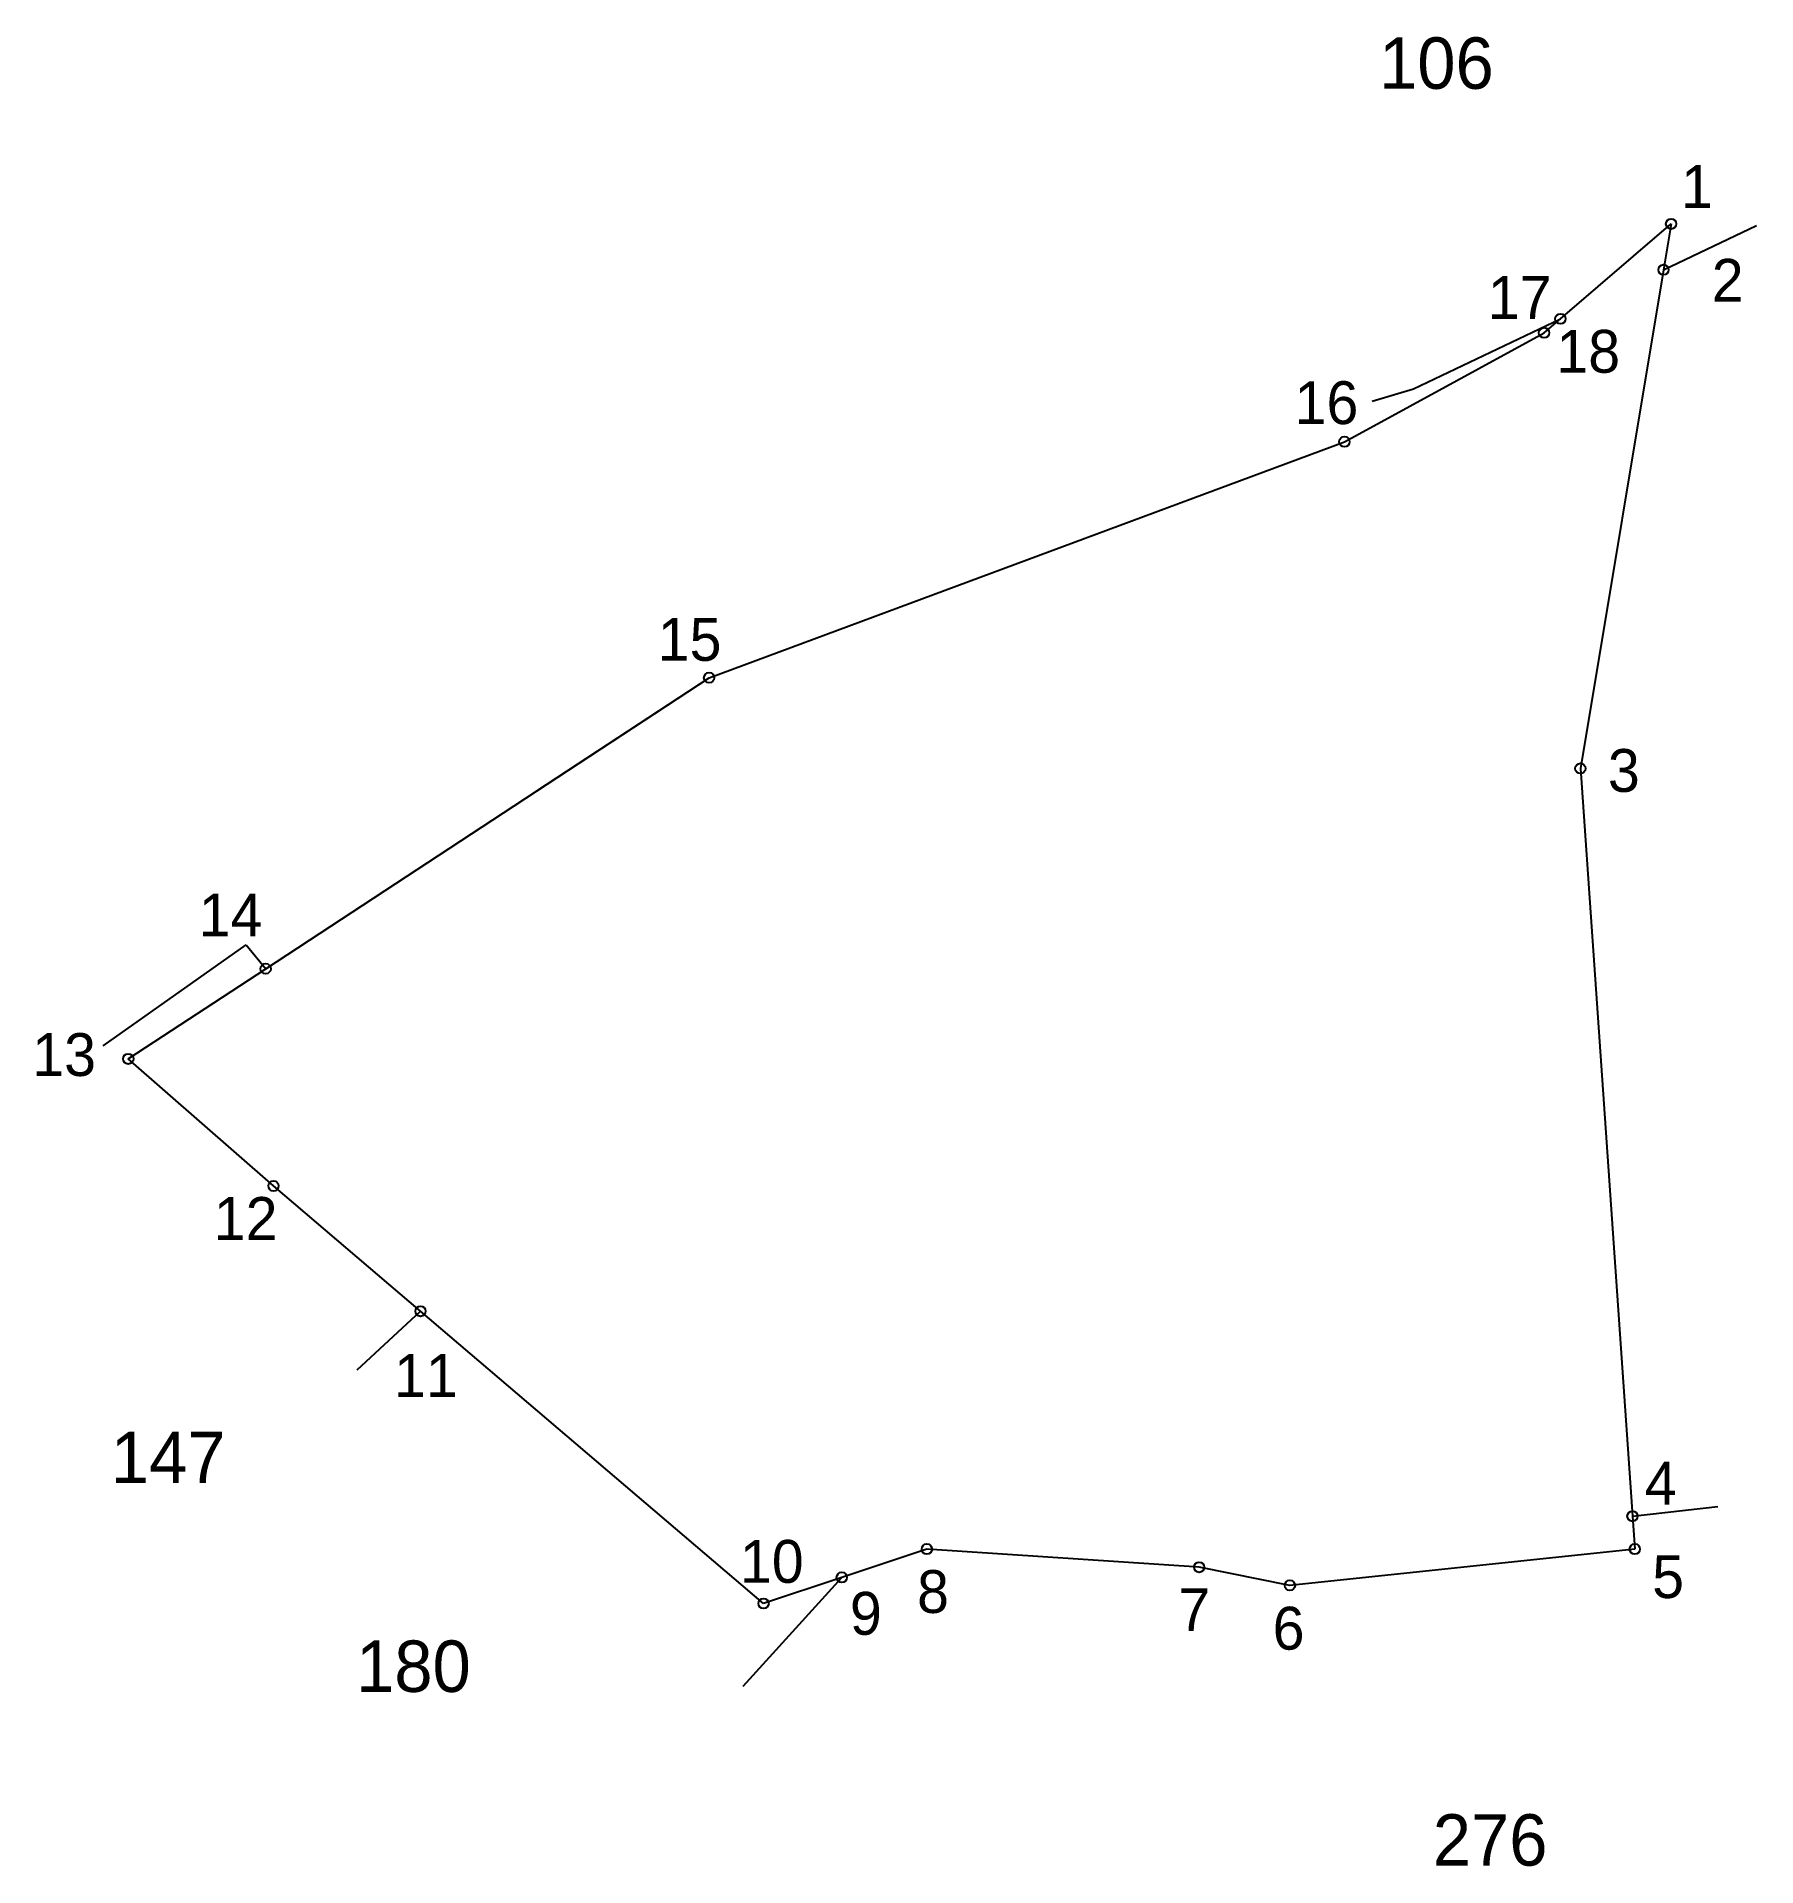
# Model space of a CAD drawing. Extents: x 550520 to 550615, y 1822282 to 1822382.
import ezdxf

# ---------------------------------------------------------------- set-up
doc = ezdxf.new("R2010")
doc.units = 0
for name, color, linetype in [('CanhThua', 7, 'Continuous'), ('MocDinhThua', 7, 'Continuous'), ('NhanTuCan', 7, 'Continuous'), ('RauThua', 7, 'Continuous'), ('SoHieuDinhThua', 7, 'Continuous')]:
    doc.layers.add(name, color=color, linetype=linetype)

msp = doc.modelspace()

# ---------------------------------------------------------------- linework, layer by layer
at = {"layer": 'CanhThua'}
for p, q in [((550603.9, 1822366.77), (550610, 1822372)), ((550610, 1822372), (550609.58, 1822369.47)), ((550609.58, 1822369.47), (550605, 1822342)), ((550592, 1822360), (550603, 1822366)), ((550603, 1822366), (550603.9, 1822366.77)), ((550557, 1822347), (550592, 1822360)), ((550532.57, 1822330.97), (550557, 1822347)), ((550605, 1822342), (550607.87, 1822300.81)), ((550525, 1822326), (550532.57, 1822330.97)), ((550533, 1822319), (550525, 1822326)), ((550541.1, 1822312.1), (550533, 1822319)), ((550560, 1822296), (550541.1, 1822312.1)), ((550607.87, 1822300.81), (550608, 1822299)), ((550569, 1822299), (550564.31, 1822297.44)), ((550584, 1822298), (550569, 1822299)), ((550608, 1822299), (550589, 1822297)), ((550564.31, 1822297.44), (550560, 1822296)), ((550589, 1822297), (550584, 1822298))]:
    msp.add_line(p, q, dxfattribs=at)
at = {"layer": 'MocDinhThua'}
for centre in [(550610, 1822372), (550609.58, 1822369.47), (550603.9, 1822366.77), (550603, 1822366), (550592, 1822360), (550557, 1822347), (550605, 1822342), (550532.57, 1822330.97), (550525, 1822326), (550533, 1822319), (550541.1, 1822312.1), (550607.87, 1822300.81), (550569, 1822299), (550608, 1822299), (550564.31, 1822297.44), (550584, 1822298), (550589, 1822297), (550560, 1822296)]:
    msp.add_circle(centre, 0.283, dxfattribs=at)
at = {"layer": 'RauThua'}
for p, q in [((550609.58, 1822369.47), (550614.7, 1822371.91)), ((550609.58, 1822369.47), (550614.7, 1822371.91)), ((550595.8, 1822362.92), (550603.9, 1822366.77)), ((550593.53, 1822362.23), (550595.8, 1822362.92)), ((550547.51, 1822340.77), (550557, 1822347)), ((550523.61, 1822326.72), (550531.49, 1822332.28)), ((550531.49, 1822332.28), (550532.57, 1822330.97)), ((550537.61, 1822308.87), (550541.1, 1822312.1)), ((550607.87, 1822300.81), (550612.57, 1822301.34)), ((550558.87, 1822291.44), (550564.31, 1822297.44))]:
    msp.add_line(p, q, dxfattribs=at)

# ---------------------------------------------------------------- texts
at = {"layer": 'NhanTuCan'}
for s, p in [('106', (550593.91, 1822379.44)), ('147', (550524.04, 1822302.63)), ('180', (550537.55, 1822291.13)), ('276', (550596.87, 1822281.56))]:
    msp.add_text(s, height=2.833, dxfattribs=at).set_placement(p)
at = {"layer": 'SoHieuDinhThua'}
for s, height, p in [('1', 2.36, (550610.55, 1822372.88)), ('2', 2.36, (550612.24, 1822367.71)), ('17', 2.361, (550599.9, 1822366.76)), ('18', 2.361, (550603.68, 1822363.8)), ('16', 2.361, (550589.26, 1822360.97)), ('15', 2.361, (550554.17, 1822347.93)), ('3', 2.36, (550606.52, 1822340.71)), ('14', 2.361, (550528.88, 1822332.75)), ('13', 2.361, (550519.71, 1822325.06)), ('12', 2.361, (550529.71, 1822316.03)), ('11', 2.361, (550539.64, 1822307.38)), ('4', 2.36, (550608.55, 1822301.45)), ('10', 2.361, (550558.7, 1822297.14)), ('5', 2.36, (550608.96, 1822296.3)), ('8', 2.36, (550568.46, 1822295.48)), ('9', 2.36, (550564.76, 1822294.28)), ('7', 2.36, (550582.85, 1822294.48)), ('6', 2.36, (550588.05, 1822293.46))]:
    msp.add_text(s, height=height, dxfattribs=at).set_placement(p)

doc.saveas('drawing.dxf')
